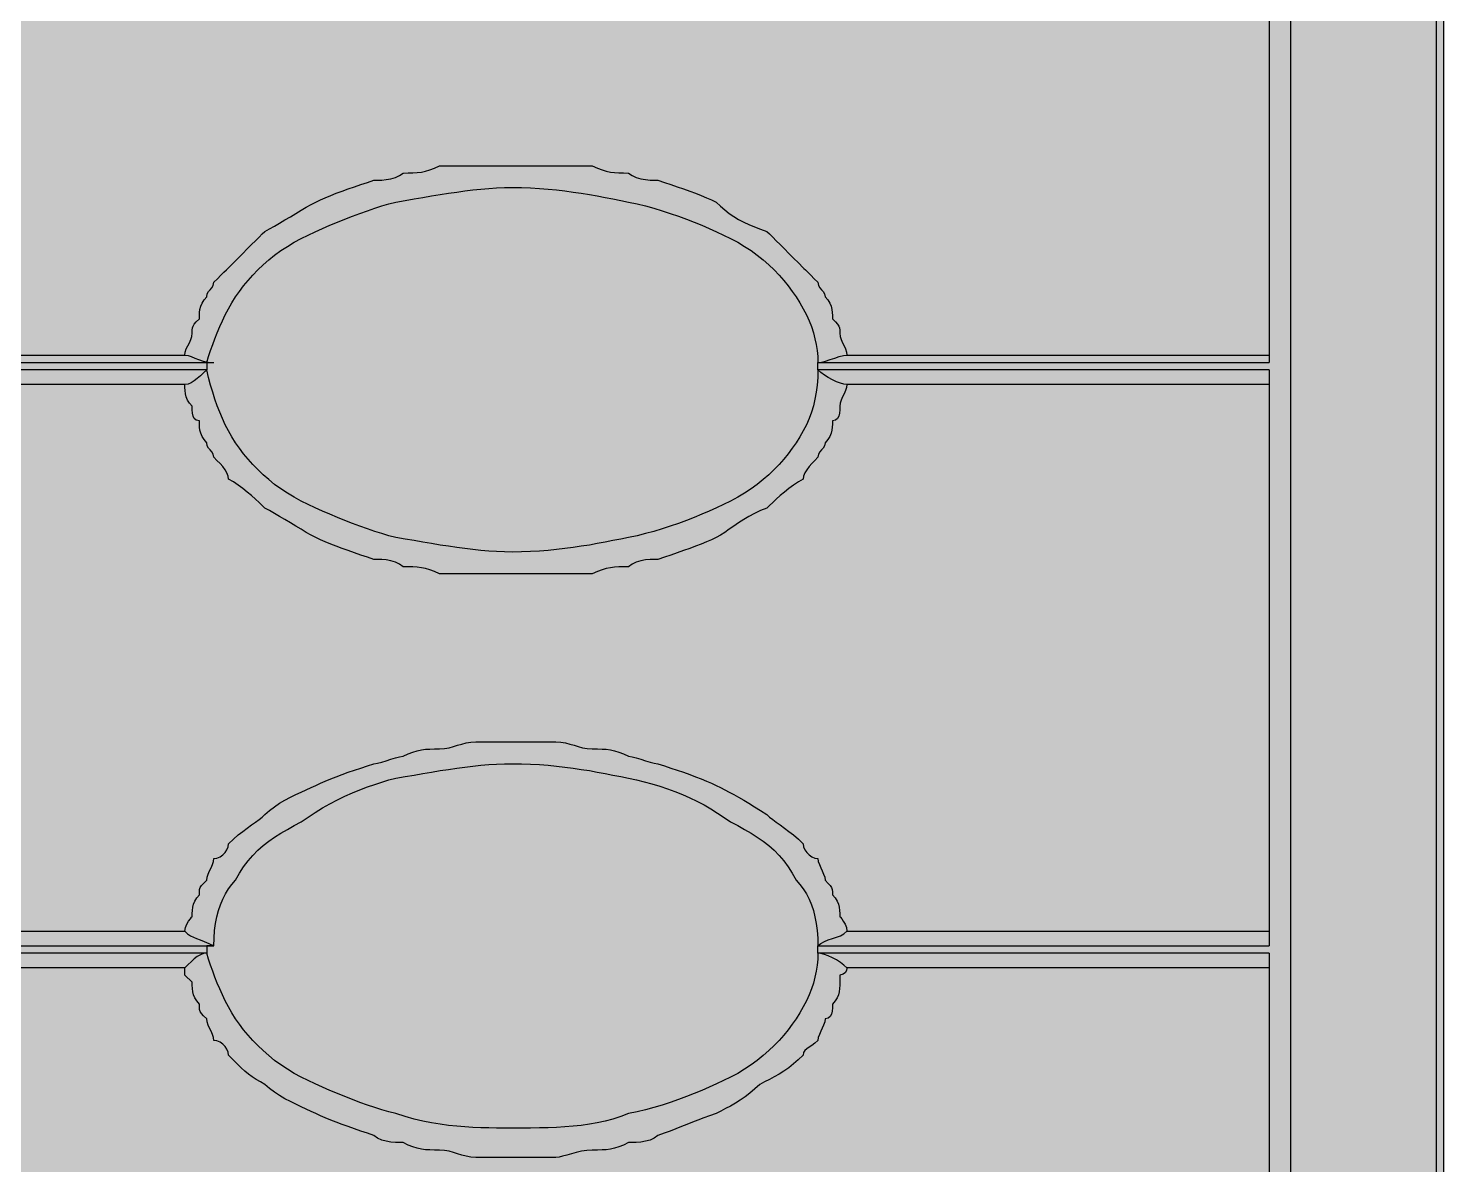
# Model space of a CAD drawing. Header units: millimetres. Extents: x 0 to 966, y -664 to 90.
# Drawn here: x 948.92 to 966, y -227.89 to -214.18 of the extents above; entities that cross this region are included whole.
import ezdxf

# ---------------------------------------------------------------- set-up
doc = ezdxf.new("R2010")
doc.units = ezdxf.units.MM
for name, color, linetype in [('HDL_BODY', 7, 'Continuous'), ('HDL_COLOUR', 7, 'Continuous'), ('HDL_DETAIL', 7, 'Continuous'), ('HDL_PRINT', 7, 'Continuous')]:
    doc.layers.add(name, color=color, linetype=linetype)

# ---------------------------------------------------------------- blocks, each defined once
blk = doc.blocks.new('M_R16.10.1_FRONT')
at = {"layer": 'HDL_BODY', "true_color": 0x202126}
blk.add_hatch(color=250, dxfattribs=at).paths.add_polyline_path([(0, 0), (216, 0), (216, 90), (0, 90)])
at = {"layer": 'HDL_BODY', "true_color": 0x2a2a30}
blk.add_hatch(color=250, dxfattribs=at).paths.add_polyline_path([(0.4, 20.52), (215.6, 20.52), (215.6, 68.31), (0.4, 68.31)])
at = {"layer": 'HDL_COLOUR', "true_color": 0x97a4b5}
for points in [[(208.725, 41.7), (208.691, 41.987), (208.591, 42.269), (208.426, 42.542), (208.199, 42.8), (207.914, 43.039), (207.575, 43.256), (207.189, 43.445), (206.762, 43.605), (206.302, 43.733), (205.816, 43.825), (205.312, 43.881), (204.8, 43.9), (204.288, 43.881), (203.784, 43.825), (203.298, 43.733), (202.838, 43.605), (202.411, 43.445), (202.025, 43.256), (201.686, 43.039), (201.401, 42.8), (201.174, 42.542), (201.009, 42.269), (200.909, 41.987), (200.875, 41.7), (200.909, 41.413), (201.009, 41.131), (201.174, 40.858), (201.401, 40.6), (201.686, 40.361), (202.025, 40.144), (202.411, 39.955), (202.838, 39.795), (203.298, 39.667), (203.784, 39.575), (204.288, 39.519), (204.8, 39.5), (205.312, 39.519), (205.816, 39.575), (206.302, 39.667), (206.762, 39.795), (207.189, 39.955), (207.575, 40.144), (207.914, 40.361), (208.199, 40.6), (208.426, 40.858), (208.591, 41.131), (208.691, 41.413)], [(208.725, 34.71), (208.691, 34.997), (208.591, 35.279), (208.426, 35.552), (208.199, 35.81), (207.914, 36.049), (207.575, 36.266), (207.189, 36.455), (206.762, 36.615), (206.302, 36.743), (205.816, 36.835), (205.312, 36.891), (204.8, 36.91), (204.288, 36.891), (203.784, 36.835), (203.298, 36.743), (202.838, 36.615), (202.411, 36.455), (202.025, 36.266), (201.686, 36.049), (201.401, 35.81), (201.174, 35.552), (201.009, 35.279), (200.909, 34.997), (200.875, 34.71), (200.909, 34.423), (201.009, 34.141), (201.174, 33.868), (201.401, 33.61), (201.686, 33.371), (202.025, 33.154), (202.411, 32.965), (202.838, 32.805), (203.298, 32.677), (203.784, 32.585), (204.288, 32.529), (204.8, 32.51), (205.312, 32.529), (205.816, 32.585), (206.302, 32.677), (206.762, 32.805), (207.189, 32.965), (207.575, 33.154), (207.914, 33.371), (208.199, 33.61), (208.426, 33.868), (208.591, 34.141), (208.691, 34.423)]]:
    blk.add_hatch(color=253, dxfattribs=at).paths.add_polyline_path(points)
at = {"layer": 'HDL_PRINT', "true_color": 0xdee1e9}
for points in [[(199.843, 47.156), (199.781, 47.153), (199.715, 47.145), (199.645, 47.133), (199.573, 47.119), (199.5, 47.104), (199.427, 47.09), (199.357, 47.079), (199.291, 47.07), (199.229, 47.067), (199.291, 47.067), (199.347, 47.067), (199.399, 47.067), (199.449, 47.067), (199.498, 47.067), (199.55, 47.067), (199.606, 47.067), (199.668, 47.067), (199.817, 47.062), (199.963, 47.046), (200.106, 47.02), (200.245, 46.984), (200.381, 46.938), (200.511, 46.883), (200.636, 46.819), (200.756, 46.747), (200.87, 46.665), (200.977, 46.576), (201.078, 46.478), (201.171, 46.373), (201.256, 46.261), (201.333, 46.141), (201.401, 46.015), (201.46, 45.882), (201.509, 45.743), (201.548, 45.599), (201.577, 45.448), (201.594, 45.292), (201.6, 45.131), (201.594, 44.982), (201.577, 44.835), (201.548, 44.691), (201.509, 44.552), (201.46, 44.416), (201.401, 44.285), (201.333, 44.16), (201.256, 44.04), (201.171, 43.926), (201.078, 43.818), (200.977, 43.718), (200.87, 43.625), (200.756, 43.539), (200.636, 43.463), (200.511, 43.394), (200.381, 43.336), (200.245, 43.286), (200.106, 43.247), (199.963, 43.219), (199.817, 43.201), (199.668, 43.195), (199.537, 43.2), (199.408, 43.215), (199.281, 43.238), (199.157, 43.27), (199.037, 43.31), (198.919, 43.359), (198.806, 43.415), (198.696, 43.478), (198.591, 43.548), (198.492, 43.624), (198.397, 43.707), (198.308, 43.795), (198.224, 43.889), (198.148, 43.988), (198.077, 44.092), (198.014, 44.2), (197.959, 44.312), (197.911, 44.428), (197.957, 44.292), (198.011, 44.162), (198.073, 44.038), (198.143, 43.921), (198.22, 43.81), (198.304, 43.706), (198.395, 43.608), (198.491, 43.517), (198.594, 43.434), (198.701, 43.357), (198.813, 43.288), (198.93, 43.227), (199.051, 43.173), (199.176, 43.127), (199.304, 43.089), (199.435, 43.059), (199.569, 43.038), (199.705, 43.025), (199.843, 43.02), (199.997, 43.026), (200.149, 43.042), (200.298, 43.068), (200.443, 43.104), (200.584, 43.149), (200.721, 43.204), (200.853, 43.267), (200.98, 43.339), (201.101, 43.419), (201.216, 43.507), (201.324, 43.603), (201.425, 43.705), (201.519, 43.814), (201.605, 43.93), (201.682, 44.051), (201.75, 44.178), (201.809, 44.311), (201.859, 44.449), (201.898, 44.591), (201.926, 44.738), (201.944, 44.888), (201.95, 45.042), (201.944, 45.197), (201.926, 45.35), (201.898, 45.499), (201.859, 45.645), (201.809, 45.787), (201.75, 45.924), (201.682, 46.057), (201.605, 46.184), (201.519, 46.305), (201.425, 46.421), (201.324, 46.529), (201.216, 46.631), (201.101, 46.724), (200.98, 46.81), (200.853, 46.888), (200.721, 46.956), (200.584, 47.016), (200.443, 47.065), (200.298, 47.104), (200.149, 47.133), (199.997, 47.15), (199.843, 47.156)], [(199.404, 43.988), (199.404, 46.364), (199.668, 46.364), (199.668, 44.253), (200.898, 44.253), (200.898, 43.988), (199.404, 43.988)], [(199.843, 40.116), (199.781, 40.116), (199.715, 40.116), (199.645, 40.113), (199.573, 40.109), (199.5, 40.102), (199.427, 40.091), (199.357, 40.076), (199.291, 40.056), (199.229, 40.03), (199.291, 40.059), (199.347, 40.08), (199.399, 40.095), (199.449, 40.106), (199.498, 40.112), (199.55, 40.115), (199.606, 40.116), (199.668, 40.116), (199.817, 40.111), (199.963, 40.093), (200.106, 40.065), (200.245, 40.026), (200.381, 39.976), (200.511, 39.918), (200.636, 39.849), (200.756, 39.773), (200.87, 39.687), (200.977, 39.594), (201.078, 39.494), (201.171, 39.386), (201.256, 39.272), (201.333, 39.152), (201.401, 39.027), (201.46, 38.896), (201.509, 38.76), (201.548, 38.621), (201.577, 38.477), (201.594, 38.33), (201.6, 38.181), (201.594, 38.031), (201.577, 37.885), (201.548, 37.741), (201.509, 37.602), (201.46, 37.467), (201.401, 37.336), (201.333, 37.21), (201.256, 37.09), (201.171, 36.976), (201.078, 36.869), (200.977, 36.768), (200.87, 36.675), (200.756, 36.589), (200.636, 36.512), (200.511, 36.444), (200.381, 36.385), (200.245, 36.336), (200.106, 36.297), (199.963, 36.268), (199.817, 36.251), (199.668, 36.245), (199.537, 36.249), (199.408, 36.261), (199.281, 36.281), (199.157, 36.308), (199.037, 36.343), (198.919, 36.385), (198.806, 36.435), (198.696, 36.491), (198.591, 36.554), (198.492, 36.623), (198.397, 36.699), (198.308, 36.781), (198.224, 36.869), (198.148, 36.962), (198.077, 37.062), (198.014, 37.166), (197.959, 37.276), (197.911, 37.391), (197.957, 37.267), (198.011, 37.147), (198.073, 37.03), (198.143, 36.918), (198.22, 36.81), (198.304, 36.707), (198.395, 36.609), (198.491, 36.517), (198.594, 36.43), (198.701, 36.351), (198.813, 36.278), (198.93, 36.212), (199.051, 36.153), (199.176, 36.103), (199.304, 36.061), (199.435, 36.028), (199.569, 36.003), (199.705, 35.988), (199.843, 35.983), (199.997, 35.989), (200.149, 36.007), (200.298, 36.035), (200.443, 36.074), (200.584, 36.124), (200.721, 36.183), (200.853, 36.251), (200.98, 36.328), (201.101, 36.414), (201.216, 36.508), (201.324, 36.609), (201.425, 36.717), (201.519, 36.832), (201.605, 36.954), (201.682, 37.081), (201.75, 37.213), (201.809, 37.35), (201.859, 37.492), (201.898, 37.638), (201.926, 37.787), (201.944, 37.939), (201.95, 38.094), (201.944, 38.249), (201.926, 38.399), (201.898, 38.546), (201.859, 38.688), (201.809, 38.826), (201.75, 38.958), (201.682, 39.086), (201.605, 39.207), (201.519, 39.323), (201.425, 39.432), (201.324, 39.534), (201.216, 39.629), (201.101, 39.717), (200.98, 39.797), (200.853, 39.869), (200.721, 39.933), (200.584, 39.987), (200.443, 40.033), (200.298, 40.069), (200.149, 40.095), (199.997, 40.111), (199.843, 40.116)]]:
    blk.add_hatch(color=254, dxfattribs=at).paths.add_polyline_path(points)
h = blk.add_hatch(color=254, dxfattribs=at)
h.paths.add_polyline_path([(199.052, 37.037), (199.052, 39.324), (199.932, 39.324), (200.002, 39.319), (200.062, 39.307), (200.116, 39.29), (200.163, 39.271), (200.205, 39.255), (200.244, 39.242), (200.281, 39.238), (200.319, 39.237), (200.357, 39.235), (200.395, 39.231), (200.432, 39.221), (200.47, 39.205), (200.507, 39.181), (200.545, 39.149), (200.583, 39.143), (200.619, 39.129), (200.651, 39.108), (200.679, 39.08), (200.701, 39.047), (200.715, 39.011), (200.72, 38.973), (200.753, 38.93), (200.776, 38.88), (200.792, 38.825), (200.802, 38.768), (200.807, 38.713), (200.809, 38.663), (200.809, 38.62), (200.806, 38.562), (200.797, 38.503), (200.783, 38.445), (200.764, 38.386), (200.742, 38.328), (200.718, 38.27), (200.691, 38.211), (200.663, 38.153), (200.634, 38.094), (200.602, 38.068), (200.56, 38.042), (200.509, 38.017), (200.449, 37.993), (200.381, 37.972), (200.304, 37.953), (200.221, 37.938), (200.13, 37.926), (200.034, 37.919), (199.932, 37.916), (199.404, 37.916), (199.404, 37.037), (199.052, 37.037)])
h.paths.add_polyline_path([(199.404, 38.181), (199.932, 38.181), (200.023, 38.184), (200.099, 38.194), (200.163, 38.209), (200.217, 38.225), (200.262, 38.241), (200.301, 38.256), (200.337, 38.266), (200.37, 38.27), (200.402, 38.303), (200.434, 38.337), (200.463, 38.373), (200.49, 38.413), (200.512, 38.456), (200.53, 38.504), (200.541, 38.558), (200.545, 38.62), (200.54, 38.658), (200.527, 38.696), (200.51, 38.734), (200.491, 38.772), (200.474, 38.81), (200.461, 38.847), (200.456, 38.884), (200.413, 38.922), (200.373, 38.947), (200.337, 38.962), (200.308, 38.97), (200.288, 38.973), (200.281, 38.973), (200.244, 38.978), (200.205, 38.991), (200.163, 39.008), (200.116, 39.027), (200.062, 39.045), (200.002, 39.057), (199.932, 39.062), (199.404, 39.062), (199.404, 38.181)])
at = {"layer": 'HDL_DETAIL', "color": 251, "true_color": 0x52555c}
for points in [[(0.263, 90), (215.91, 90), (215.91, 0.176), (0.263, 0.176), (0.263, 90)], [(0, 89.824), (215.999, 89.824), (215.999, 0), (0, 0), (0, 89.824)], [(0.263, 67.741), (215.91, 67.741), (215.91, 22.434), (0.263, 22.434), (0.263, 67.741)], [(0, 67.565), (215.999, 67.565), (215.999, 22.258), (0, 22.258), (0, 67.565)], [(201.073, 41.699), (201.073, 41.699)], [(201.073, 41.699), (201.073, 41.699)], [(208.449, 34.751), (208.449, 34.751)]]:
    blk.add_lwpolyline(points, close=True, dxfattribs=at)
for points in [[(214.156, 27.448), (214.156, 62.902)], [(213.892, 48.65), (213.892, 41.788)], [(200.809, 41.877), (200.814, 41.914), (200.826, 41.952), (200.844, 41.989), (200.863, 42.027), (200.88, 42.065), (200.893, 42.103), (200.898, 42.141), (200.898, 42.178), (200.901, 42.205), (200.908, 42.228), (200.923, 42.251), (200.947, 42.279), (200.984, 42.317), (200.984, 42.355), (200.986, 42.392), (200.991, 42.43), (201, 42.468), (201.016, 42.505), (201.04, 42.543), (201.073, 42.581), (201.079, 42.618), (201.095, 42.645), (201.116, 42.667), (201.136, 42.69), (201.152, 42.718), (201.159, 42.756), (201.203, 42.8), (201.244, 42.841), (201.281, 42.877), (201.31, 42.906), (201.329, 42.924), (201.336, 42.931), (201.395, 42.99), (201.452, 43.049), (201.508, 43.105), (201.562, 43.159), (201.613, 43.211), (201.661, 43.258), (201.704, 43.301), (201.742, 43.339), (201.775, 43.371), (201.83, 43.4), (201.889, 43.433), (201.951, 43.469), (202.016, 43.508), (202.082, 43.547), (202.147, 43.587), (202.212, 43.625), (202.274, 43.662), (202.333, 43.695), (202.388, 43.724), (202.444, 43.751), (202.504, 43.777), (202.569, 43.804), (202.636, 43.83), (202.707, 43.856), (202.781, 43.882), (202.856, 43.909), (202.933, 43.935), (203.012, 43.962), (203.091, 43.988), (203.134, 43.989), (203.184, 43.99), (203.239, 43.995), (203.295, 44.004), (203.35, 44.02), (203.4, 44.043), (203.443, 44.074), (203.505, 44.075), (203.561, 44.076), (203.613, 44.079), (203.663, 44.086), (203.712, 44.096), (203.764, 44.112), (203.82, 44.134), (203.882, 44.163), (203.944, 44.163), (204, 44.163), (204.051, 44.163), (204.101, 44.163), (204.151, 44.163), (204.203, 44.163), (204.259, 44.163), (204.32, 44.163), (204.386, 44.163), (204.451, 44.163), (204.513, 44.163), (204.573, 44.163), (204.629, 44.163), (204.679, 44.163), (204.723, 44.163), (204.759, 44.163), (204.818, 44.163), (204.877, 44.163), (204.936, 44.163), (204.995, 44.163), (205.053, 44.163), (205.112, 44.163), (205.17, 44.163), (205.228, 44.163), (205.287, 44.163), (205.348, 44.163), (205.404, 44.163), (205.456, 44.163), (205.506, 44.163), (205.556, 44.163), (205.607, 44.163), (205.663, 44.163), (205.725, 44.163), (205.787, 44.134), (205.843, 44.112), (205.895, 44.096), (205.944, 44.086), (205.994, 44.079), (206.046, 44.076), (206.102, 44.075), (206.164, 44.074), (206.207, 44.043), (206.257, 44.02), (206.312, 44.004), (206.368, 43.995), (206.423, 43.99), (206.474, 43.989), (206.516, 43.988), (206.595, 43.962), (206.674, 43.935), (206.751, 43.909), (206.827, 43.882), (206.901, 43.856), (206.972, 43.83), (207.04, 43.804), (207.104, 43.777), (207.164, 43.751), (207.219, 43.724), (207.271, 43.674), (207.324, 43.629), (207.378, 43.587), (207.434, 43.55), (207.492, 43.515), (207.553, 43.483), (207.616, 43.453), (207.684, 43.425), (207.756, 43.397), (207.832, 43.371), (207.865, 43.339), (207.903, 43.301), (207.946, 43.258), (207.994, 43.211), (208.045, 43.159), (208.099, 43.105), (208.155, 43.049), (208.213, 42.99), (208.271, 42.931), (208.278, 42.924), (208.297, 42.906), (208.326, 42.877), (208.363, 42.841), (208.404, 42.8), (208.449, 42.756), (208.455, 42.718), (208.471, 42.69), (208.491, 42.667), (208.512, 42.645), (208.528, 42.618), (208.534, 42.581), (208.567, 42.543), (208.591, 42.505), (208.607, 42.468), (208.616, 42.43), (208.621, 42.392), (208.623, 42.355), (208.623, 42.317), (208.661, 42.279), (208.686, 42.251), (208.701, 42.228), (208.709, 42.205), (208.712, 42.178), (208.712, 42.141), (208.717, 42.103), (208.729, 42.065), (208.746, 42.027), (208.764, 41.989), (208.781, 41.952), (208.793, 41.914), (208.798, 41.877)], [(201.073, 41.788), (201.096, 41.86), (201.12, 41.932), (201.145, 42.004), (201.172, 42.076), (201.199, 42.148), (201.229, 42.221), (201.262, 42.293), (201.297, 42.365), (201.335, 42.437), (201.377, 42.509), (201.422, 42.581), (201.469, 42.647), (201.518, 42.713), (201.572, 42.778), (201.629, 42.842), (201.689, 42.905), (201.753, 42.966), (201.821, 43.026), (201.892, 43.083), (201.967, 43.138), (202.046, 43.19), (202.128, 43.239), (202.214, 43.285), (202.296, 43.325), (202.382, 43.365), (202.469, 43.405), (202.558, 43.444), (202.649, 43.482), (202.74, 43.519), (202.831, 43.554), (202.921, 43.588), (203.011, 43.62), (203.1, 43.65), (203.187, 43.677), (203.272, 43.702), (203.354, 43.724), (203.466, 43.743), (203.575, 43.762), (203.682, 43.78), (203.787, 43.798), (203.89, 43.815), (203.991, 43.83), (204.09, 43.845), (204.188, 43.858), (204.285, 43.87), (204.381, 43.88), (204.476, 43.888), (204.571, 43.894), (204.665, 43.898), (204.759, 43.899), (204.871, 43.898), (204.98, 43.894), (205.087, 43.888), (205.192, 43.88), (205.294, 43.87), (205.395, 43.858), (205.495, 43.845), (205.593, 43.83), (205.69, 43.815), (205.786, 43.798), (205.881, 43.78), (205.975, 43.762), (206.07, 43.743), (206.164, 43.724), (206.266, 43.702), (206.367, 43.677), (206.468, 43.65), (206.568, 43.62), (206.667, 43.588), (206.765, 43.554), (206.861, 43.519), (206.956, 43.482), (207.048, 43.444), (207.138, 43.405), (207.226, 43.365), (207.311, 43.325), (207.394, 43.285), (207.48, 43.239), (207.562, 43.19), (207.641, 43.138), (207.717, 43.083), (207.788, 43.026), (207.856, 42.966), (207.92, 42.905), (207.98, 42.842), (208.037, 42.778), (208.09, 42.713), (208.139, 42.647), (208.185, 42.581), (208.23, 42.509), (208.272, 42.437), (208.309, 42.365), (208.341, 42.293), (208.37, 42.221), (208.394, 42.148), (208.413, 42.076), (208.429, 42.004), (208.44, 41.932), (208.446, 41.86), (208.449, 41.788)], [(198.788, 41.877), (200.809, 41.877)], [(200.809, 41.877), (200.847, 41.872), (200.886, 41.86), (200.929, 41.842), (200.975, 41.823), (201.028, 41.806), (201.089, 41.793), (201.159, 41.788)], [(208.449, 41.788), (208.49, 41.793), (208.54, 41.806), (208.595, 41.823), (208.652, 41.842), (208.706, 41.86), (208.756, 41.872), (208.798, 41.877)], [(208.798, 41.877), (213.892, 41.877)], [(198.527, 41.788), (201.159, 41.788)], [(201.073, 41.699), (198.527, 41.699)], [(201.073, 41.699), (201.035, 41.662), (200.997, 41.627), (200.959, 41.594), (200.922, 41.566), (200.884, 41.544), (200.847, 41.529), (200.809, 41.524)], [(201.073, 41.788), (201.073, 41.699)], [(208.449, 41.699), (208.446, 41.606), (208.44, 41.516), (208.429, 41.43), (208.413, 41.347), (208.394, 41.267), (208.37, 41.189), (208.341, 41.113), (208.309, 41.038), (208.272, 40.965), (208.23, 40.892), (208.185, 40.82), (208.139, 40.754), (208.09, 40.688), (208.037, 40.623), (207.98, 40.559), (207.92, 40.496), (207.856, 40.435), (207.788, 40.375), (207.717, 40.318), (207.641, 40.263), (207.562, 40.211), (207.48, 40.162), (207.394, 40.116), (207.311, 40.076), (207.226, 40.036), (207.138, 39.996), (207.048, 39.957), (206.956, 39.919), (206.861, 39.882), (206.765, 39.847), (206.667, 39.813), (206.568, 39.781), (206.468, 39.751), (206.367, 39.724), (206.266, 39.699), (206.164, 39.677), (206.07, 39.658), (205.975, 39.639), (205.881, 39.621), (205.786, 39.603), (205.69, 39.586), (205.593, 39.571), (205.495, 39.556), (205.395, 39.543), (205.294, 39.531), (205.192, 39.521), (205.087, 39.513), (204.98, 39.507), (204.871, 39.503), (204.759, 39.502), (204.665, 39.503), (204.571, 39.507), (204.476, 39.513), (204.381, 39.521), (204.285, 39.531), (204.188, 39.543), (204.09, 39.556), (203.991, 39.571), (203.89, 39.586), (203.787, 39.603), (203.682, 39.621), (203.575, 39.639), (203.466, 39.658), (203.354, 39.677), (203.272, 39.699), (203.187, 39.724), (203.1, 39.751), (203.011, 39.781), (202.921, 39.813), (202.831, 39.847), (202.74, 39.882), (202.649, 39.919), (202.558, 39.957), (202.469, 39.996), (202.382, 40.036), (202.296, 40.076), (202.214, 40.116), (202.128, 40.162), (202.046, 40.211), (201.967, 40.263), (201.892, 40.318), (201.821, 40.375), (201.753, 40.435), (201.689, 40.496), (201.629, 40.559), (201.572, 40.623), (201.518, 40.688), (201.469, 40.754), (201.422, 40.82), (201.377, 40.892), (201.335, 40.965), (201.297, 41.038), (201.262, 41.113), (201.229, 41.189), (201.199, 41.267), (201.172, 41.347), (201.145, 41.43), (201.12, 41.516), (201.096, 41.606), (201.073, 41.699)], [(208.449, 41.699), (208.449, 41.788)], [(208.449, 41.788), (213.892, 41.788)], [(208.798, 41.524), (208.762, 41.528), (208.719, 41.539), (208.672, 41.557), (208.623, 41.579), (208.574, 41.606), (208.527, 41.635), (208.485, 41.667), (208.449, 41.699)], [(213.892, 41.699), (208.449, 41.699)], [(213.892, 41.699), (213.892, 34.751)], [(200.809, 41.524), (198.788, 41.524)], [(208.798, 41.524), (208.793, 41.487), (208.781, 41.449), (208.764, 41.412), (208.746, 41.374), (208.729, 41.336), (208.717, 41.298), (208.712, 41.26), (208.712, 41.217), (208.709, 41.176), (208.701, 41.14), (208.686, 41.111), (208.661, 41.091), (208.623, 41.084), (208.623, 41.046), (208.621, 41.009), (208.616, 40.971), (208.607, 40.934), (208.591, 40.896), (208.567, 40.858), (208.534, 40.82), (208.528, 40.783), (208.512, 40.756), (208.491, 40.734), (208.471, 40.711), (208.455, 40.683), (208.449, 40.645), (208.411, 40.607), (208.374, 40.569), (208.341, 40.532), (208.313, 40.494), (208.29, 40.456), (208.276, 40.419), (208.271, 40.381), (208.213, 40.348), (208.155, 40.31), (208.099, 40.269), (208.045, 40.226), (207.994, 40.183), (207.946, 40.14), (207.903, 40.099), (207.865, 40.062), (207.832, 40.03), (207.756, 40.001), (207.684, 39.968), (207.616, 39.932), (207.553, 39.893), (207.492, 39.854), (207.434, 39.814), (207.378, 39.776), (207.324, 39.739), (207.271, 39.706), (207.219, 39.677), (207.164, 39.65), (207.104, 39.624), (207.04, 39.597), (206.972, 39.571), (206.901, 39.545), (206.827, 39.519), (206.751, 39.492), (206.674, 39.466), (206.595, 39.439), (206.516, 39.413), (206.474, 39.413), (206.423, 39.411), (206.368, 39.406), (206.312, 39.396), (206.257, 39.38), (206.207, 39.357), (206.164, 39.324), (206.102, 39.324), (206.046, 39.322), (205.994, 39.319), (205.944, 39.313), (205.895, 39.303), (205.843, 39.287), (205.787, 39.266), (205.725, 39.238), (205.66, 39.238), (205.595, 39.238), (205.533, 39.238), (205.474, 39.238), (205.418, 39.238), (205.368, 39.238), (205.324, 39.238), (205.287, 39.238), (205.228, 39.238), (205.17, 39.238), (205.112, 39.238), (205.053, 39.238), (204.995, 39.238), (204.936, 39.238), (204.877, 39.238), (204.818, 39.238), (204.759, 39.238), (204.723, 39.238), (204.679, 39.238), (204.629, 39.238), (204.573, 39.238), (204.513, 39.238), (204.451, 39.238), (204.386, 39.238), (204.32, 39.238), (204.259, 39.238), (204.203, 39.238), (204.151, 39.238), (204.101, 39.238), (204.051, 39.238), (204, 39.238), (203.944, 39.238), (203.882, 39.238), (203.82, 39.266), (203.764, 39.287), (203.712, 39.303), (203.663, 39.313), (203.613, 39.319), (203.561, 39.322), (203.505, 39.324), (203.443, 39.324), (203.4, 39.357), (203.35, 39.38), (203.295, 39.396), (203.239, 39.406), (203.184, 39.411), (203.134, 39.413), (203.091, 39.413), (203.012, 39.439), (202.933, 39.466), (202.856, 39.492), (202.781, 39.519), (202.707, 39.545), (202.636, 39.571), (202.569, 39.597), (202.504, 39.624), (202.444, 39.65), (202.388, 39.677), (202.333, 39.706), (202.274, 39.739), (202.212, 39.776), (202.147, 39.814), (202.082, 39.854), (202.016, 39.893), (201.951, 39.932), (201.889, 39.968), (201.83, 40.001), (201.775, 40.03), (201.742, 40.062), (201.704, 40.099), (201.661, 40.14), (201.613, 40.183), (201.562, 40.226), (201.508, 40.269), (201.452, 40.31), (201.395, 40.348), (201.336, 40.381), (201.331, 40.419), (201.317, 40.456), (201.294, 40.494), (201.266, 40.532), (201.233, 40.569), (201.196, 40.607), (201.159, 40.645), (201.152, 40.683), (201.136, 40.711), (201.116, 40.734), (201.095, 40.756), (201.079, 40.783), (201.073, 40.82), (201.04, 40.858), (201.016, 40.896), (201, 40.934), (200.991, 40.971), (200.986, 41.009), (200.984, 41.046), (200.984, 41.084), (200.947, 41.091), (200.923, 41.111), (200.908, 41.14), (200.901, 41.176), (200.898, 41.217), (200.898, 41.26), (200.865, 41.298), (200.841, 41.336), (200.825, 41.374), (200.816, 41.412), (200.811, 41.449), (200.809, 41.487), (200.809, 41.524)], [(213.892, 41.524), (208.798, 41.524)], [(200.809, 34.926), (200.815, 34.97), (200.832, 35.011), (200.853, 35.047), (200.875, 35.076), (200.891, 35.095), (200.898, 35.102), (200.898, 35.14), (200.9, 35.178), (200.905, 35.216), (200.914, 35.254), (200.929, 35.291), (200.952, 35.329), (200.984, 35.366), (200.984, 35.404), (200.987, 35.432), (200.995, 35.454), (201.01, 35.477), (201.035, 35.504), (201.073, 35.541), (201.077, 35.579), (201.09, 35.617), (201.106, 35.655), (201.125, 35.693), (201.142, 35.731), (201.154, 35.768), (201.159, 35.805), (201.196, 35.81), (201.233, 35.825), (201.266, 35.847), (201.294, 35.876), (201.317, 35.909), (201.331, 35.945), (201.336, 35.983), (201.395, 36.039), (201.452, 36.088), (201.508, 36.132), (201.562, 36.172), (201.613, 36.209), (201.661, 36.242), (201.704, 36.274), (201.742, 36.304), (201.775, 36.334), (201.83, 36.384), (201.889, 36.429), (201.951, 36.47), (202.016, 36.508), (202.082, 36.543), (202.147, 36.575), (202.212, 36.605), (202.274, 36.633), (202.333, 36.66), (202.388, 36.687), (202.444, 36.713), (202.504, 36.739), (202.569, 36.765), (202.636, 36.791), (202.707, 36.818), (202.781, 36.844), (202.856, 36.87), (202.933, 36.896), (203.012, 36.922), (203.091, 36.948), (203.134, 36.953), (203.184, 36.966), (203.239, 36.983), (203.295, 37.002), (203.35, 37.02), (203.4, 37.032), (203.443, 37.037), (203.505, 37.067), (203.561, 37.089), (203.613, 37.105), (203.663, 37.115), (203.712, 37.122), (203.764, 37.125), (203.82, 37.126), (203.882, 37.127), (203.944, 37.13), (204, 37.14), (204.051, 37.154), (204.101, 37.17), (204.151, 37.185), (204.203, 37.199), (204.259, 37.209), (204.32, 37.213), (204.386, 37.213), (204.451, 37.213), (204.513, 37.213), (204.573, 37.213), (204.629, 37.213), (204.679, 37.213), (204.723, 37.213), (204.759, 37.213), (204.818, 37.213), (204.877, 37.213), (204.936, 37.213), (204.995, 37.213), (205.053, 37.213), (205.112, 37.213), (205.17, 37.213), (205.228, 37.213), (205.287, 37.213), (205.348, 37.209), (205.404, 37.199), (205.456, 37.185), (205.506, 37.17), (205.556, 37.154), (205.607, 37.14), (205.663, 37.13), (205.725, 37.127), (205.787, 37.126), (205.843, 37.125), (205.895, 37.122), (205.944, 37.115), (205.994, 37.105), (206.046, 37.089), (206.102, 37.067), (206.164, 37.037), (206.207, 37.032), (206.257, 37.02), (206.312, 37.002), (206.368, 36.983), (206.423, 36.966), (206.474, 36.953), (206.516, 36.948), (206.595, 36.922), (206.674, 36.896), (206.751, 36.87), (206.827, 36.844), (206.901, 36.818), (206.972, 36.791), (207.04, 36.765), (207.104, 36.739), (207.164, 36.713), (207.219, 36.687), (207.271, 36.66), (207.324, 36.633), (207.378, 36.605), (207.434, 36.575), (207.492, 36.543), (207.553, 36.508), (207.616, 36.47), (207.684, 36.429), (207.756, 36.384), (207.832, 36.334), (207.865, 36.304), (207.903, 36.274), (207.946, 36.242), (207.994, 36.209), (208.045, 36.172), (208.099, 36.132), (208.155, 36.088), (208.213, 36.039), (208.271, 35.983), (208.276, 35.945), (208.29, 35.909), (208.313, 35.876), (208.341, 35.847), (208.374, 35.825), (208.411, 35.81), (208.449, 35.805), (208.453, 35.768), (208.466, 35.731), (208.482, 35.693), (208.501, 35.655), (208.517, 35.617), (208.53, 35.579), (208.534, 35.541), (208.572, 35.504), (208.597, 35.477), (208.612, 35.454), (208.62, 35.432), (208.623, 35.404), (208.623, 35.366), (208.656, 35.329), (208.68, 35.291), (208.696, 35.254), (208.705, 35.216), (208.71, 35.178), (208.712, 35.14), (208.712, 35.102), (208.719, 35.095), (208.735, 35.076), (208.755, 35.047), (208.776, 35.011), (208.792, 34.97), (208.798, 34.926)], [(201.159, 34.751), (201.161, 34.845), (201.167, 34.934), (201.178, 35.019), (201.194, 35.099), (201.213, 35.175), (201.237, 35.247), (201.266, 35.315), (201.298, 35.378), (201.335, 35.437), (201.377, 35.491), (201.422, 35.541), (201.469, 35.626), (201.518, 35.704), (201.572, 35.775), (201.629, 35.841), (201.689, 35.903), (201.753, 35.96), (201.821, 36.013), (201.892, 36.063), (201.967, 36.11), (202.046, 36.156), (202.128, 36.201), (202.214, 36.245), (202.296, 36.304), (202.382, 36.36), (202.469, 36.414), (202.558, 36.464), (202.649, 36.511), (202.74, 36.555), (202.831, 36.596), (202.921, 36.633), (203.011, 36.668), (203.1, 36.699), (203.187, 36.727), (203.272, 36.752), (203.354, 36.773), (203.466, 36.792), (203.575, 36.811), (203.682, 36.829), (203.787, 36.847), (203.89, 36.864), (203.991, 36.879), (204.09, 36.894), (204.188, 36.907), (204.285, 36.919), (204.381, 36.929), (204.476, 36.937), (204.571, 36.943), (204.665, 36.947), (204.759, 36.948), (204.871, 36.947), (204.98, 36.943), (205.087, 36.937), (205.192, 36.929), (205.294, 36.919), (205.395, 36.907), (205.495, 36.894), (205.593, 36.879), (205.69, 36.864), (205.786, 36.847), (205.881, 36.829), (205.975, 36.811), (206.07, 36.792), (206.164, 36.773), (206.258, 36.753), (206.353, 36.731), (206.446, 36.705), (206.539, 36.677), (206.632, 36.646), (206.723, 36.612), (206.813, 36.576), (206.902, 36.536), (206.989, 36.495), (207.074, 36.45), (207.157, 36.403), (207.238, 36.353), (207.317, 36.3), (207.394, 36.245), (207.48, 36.201), (207.562, 36.156), (207.641, 36.11), (207.717, 36.063), (207.788, 36.013), (207.856, 35.96), (207.92, 35.903), (207.98, 35.841), (208.037, 35.775), (208.09, 35.704), (208.139, 35.626), (208.185, 35.541), (208.23, 35.491), (208.272, 35.437), (208.309, 35.378), (208.341, 35.315), (208.37, 35.247), (208.394, 35.175), (208.413, 35.099), (208.429, 35.019), (208.44, 34.934), (208.446, 34.845), (208.449, 34.751)], [(198.788, 34.926), (200.809, 34.926)], [(200.809, 34.926), (200.842, 34.897), (200.876, 34.873), (200.912, 34.854), (200.951, 34.838), (200.995, 34.821), (201.043, 34.802), (201.097, 34.78), (201.159, 34.751)], [(208.449, 34.751), (208.485, 34.78), (208.527, 34.802), (208.574, 34.821), (208.623, 34.838), (208.672, 34.854), (208.719, 34.873), (208.762, 34.897), (208.798, 34.926)], [(208.798, 34.926), (213.892, 34.926)], [(198.527, 34.751), (201.159, 34.751)], [(201.073, 34.751), (201.073, 34.662)], [(201.159, 34.751), (201.073, 34.751)], [(208.449, 34.662), (208.449, 34.751)], [(208.449, 34.751), (213.892, 34.751)], [(201.073, 34.662), (198.527, 34.662)], [(201.073, 34.662), (201.035, 34.657), (200.997, 34.642), (200.959, 34.62), (200.922, 34.592), (200.884, 34.559), (200.847, 34.524), (200.809, 34.487)], [(208.449, 34.662), (208.446, 34.59), (208.44, 34.518), (208.429, 34.446), (208.413, 34.374), (208.394, 34.302), (208.37, 34.23), (208.341, 34.158), (208.309, 34.085), (208.272, 34.013), (208.23, 33.941), (208.185, 33.869), (208.139, 33.804), (208.09, 33.739), (208.037, 33.674), (207.98, 33.61), (207.92, 33.548), (207.856, 33.486), (207.788, 33.427), (207.717, 33.369), (207.641, 33.314), (207.562, 33.261), (207.48, 33.212), (207.394, 33.166), (207.311, 33.125), (207.226, 33.085), (207.138, 33.045), (207.048, 33.006), (206.956, 32.968), (206.861, 32.931), (206.765, 32.896), (206.667, 32.862), (206.568, 32.83), (206.468, 32.801), (206.367, 32.773), (206.266, 32.748), (206.164, 32.726), (206.07, 32.691), (205.975, 32.661), (205.881, 32.636), (205.786, 32.615), (205.69, 32.597), (205.593, 32.584), (205.495, 32.573), (205.395, 32.565), (205.294, 32.559), (205.192, 32.555), (205.087, 32.553), (204.98, 32.551), (204.871, 32.551), (204.759, 32.551), (204.665, 32.551), (204.571, 32.551), (204.476, 32.553), (204.381, 32.555), (204.285, 32.559), (204.188, 32.565), (204.09, 32.573), (203.991, 32.584), (203.89, 32.597), (203.787, 32.615), (203.682, 32.636), (203.575, 32.661), (203.466, 32.691), (203.354, 32.726), (203.272, 32.748), (203.187, 32.773), (203.1, 32.801), (203.011, 32.83), (202.921, 32.862), (202.831, 32.896), (202.74, 32.931), (202.649, 32.968), (202.558, 33.006), (202.469, 33.045), (202.382, 33.085), (202.296, 33.125), (202.214, 33.166), (202.128, 33.212), (202.046, 33.261), (201.967, 33.314), (201.892, 33.369), (201.821, 33.427), (201.753, 33.486), (201.689, 33.548), (201.629, 33.61), (201.572, 33.674), (201.518, 33.739), (201.469, 33.804), (201.422, 33.869), (201.377, 33.941), (201.335, 34.013), (201.297, 34.085), (201.262, 34.158), (201.229, 34.23), (201.199, 34.302), (201.172, 34.374), (201.145, 34.446), (201.12, 34.518), (201.096, 34.59), (201.073, 34.662)], [(208.798, 34.487), (208.762, 34.519), (208.719, 34.551), (208.672, 34.58), (208.623, 34.607), (208.574, 34.629), (208.527, 34.647), (208.485, 34.658), (208.449, 34.662)], [(213.892, 34.662), (208.449, 34.662)], [(213.892, 34.662), (213.892, 27.448)], [(200.809, 34.487), (198.788, 34.487)], [(208.798, 34.487), (208.797, 34.478), (208.793, 34.456), (208.78, 34.429), (208.754, 34.407), (208.712, 34.398), (208.712, 34.312), (208.712, 34.274), (208.71, 34.235), (208.705, 34.197), (208.696, 34.16), (208.68, 34.122), (208.656, 34.085), (208.623, 34.047), (208.623, 34.003), (208.62, 33.962), (208.612, 33.925), (208.597, 33.896), (208.572, 33.876), (208.534, 33.869), (208.53, 33.832), (208.517, 33.795), (208.501, 33.757), (208.482, 33.72), (208.466, 33.682), (208.453, 33.645), (208.449, 33.608), (208.411, 33.575), (208.374, 33.549), (208.341, 33.529), (208.313, 33.509), (208.29, 33.489), (208.276, 33.463), (208.271, 33.43), (208.212, 33.375), (208.154, 33.325), (208.096, 33.28), (208.038, 33.24), (207.979, 33.203), (207.921, 33.17), (207.863, 33.138), (207.804, 33.108), (207.746, 33.079), (207.687, 33.024), (207.628, 32.974), (207.569, 32.93), (207.511, 32.889), (207.452, 32.852), (207.394, 32.818), (207.335, 32.786), (207.277, 32.756), (207.219, 32.726), (207.142, 32.7), (207.07, 32.674), (207.001, 32.648), (206.934, 32.622), (206.868, 32.595), (206.802, 32.569), (206.735, 32.542), (206.665, 32.515), (206.593, 32.489), (206.516, 32.462), (206.474, 32.43), (206.423, 32.407), (206.368, 32.392), (206.312, 32.383), (206.257, 32.378), (206.207, 32.376), (206.164, 32.376), (206.102, 32.346), (206.046, 32.324), (205.994, 32.308), (205.944, 32.298), (205.895, 32.291), (205.843, 32.288), (205.787, 32.287), (205.725, 32.287), (205.66, 32.283), (205.595, 32.273), (205.533, 32.259), (205.474, 32.242), (205.418, 32.226), (205.368, 32.212), (205.324, 32.201), (205.287, 32.198), (205.228, 32.198), (205.17, 32.198), (205.112, 32.198), (205.053, 32.198), (204.995, 32.198), (204.936, 32.198), (204.877, 32.198), (204.818, 32.198), (204.759, 32.198), (204.723, 32.198), (204.679, 32.198), (204.629, 32.198), (204.573, 32.198), (204.513, 32.198), (204.451, 32.198), (204.386, 32.198), (204.32, 32.198), (204.259, 32.201), (204.203, 32.212), (204.151, 32.226), (204.101, 32.242), (204.051, 32.259), (204, 32.273), (203.944, 32.283), (203.882, 32.287), (203.82, 32.287), (203.764, 32.288), (203.712, 32.291), (203.663, 32.298), (203.613, 32.308), (203.561, 32.324), (203.505, 32.346), (203.443, 32.376), (203.4, 32.376), (203.35, 32.378), (203.295, 32.383), (203.239, 32.392), (203.184, 32.407), (203.134, 32.43), (203.091, 32.462), (203.012, 32.489), (202.933, 32.515), (202.856, 32.542), (202.781, 32.569), (202.707, 32.595), (202.636, 32.622), (202.569, 32.648), (202.504, 32.674), (202.444, 32.7), (202.388, 32.726), (202.333, 32.753), (202.274, 32.78), (202.212, 32.809), (202.147, 32.839), (202.082, 32.871), (202.016, 32.905), (201.951, 32.943), (201.889, 32.984), (201.83, 33.029), (201.775, 33.079), (201.72, 33.108), (201.669, 33.138), (201.622, 33.17), (201.578, 33.203), (201.534, 33.24), (201.489, 33.28), (201.442, 33.325), (201.392, 33.375), (201.336, 33.43), (201.331, 33.468), (201.317, 33.504), (201.294, 33.537), (201.266, 33.566), (201.233, 33.588), (201.196, 33.603), (201.159, 33.608), (201.154, 33.645), (201.142, 33.682), (201.125, 33.72), (201.106, 33.757), (201.09, 33.795), (201.077, 33.832), (201.073, 33.869), (201.035, 33.907), (201.01, 33.935), (200.995, 33.958), (200.987, 33.981), (200.984, 34.01), (200.984, 34.047), (200.952, 34.085), (200.929, 34.122), (200.914, 34.16), (200.905, 34.197), (200.9, 34.235), (200.898, 34.274), (200.898, 34.312), (200.809, 34.398), (200.809, 34.487)], [(213.892, 34.487), (208.798, 34.487)]]:
    blk.add_lwpolyline(points, dxfattribs=at)

msp = doc.modelspace()

# ---------------------------------------------------------------- block references
msp.add_blockref('M_R16.10.1_FRONT', (750, -260))

doc.saveas('drawing.dxf')
